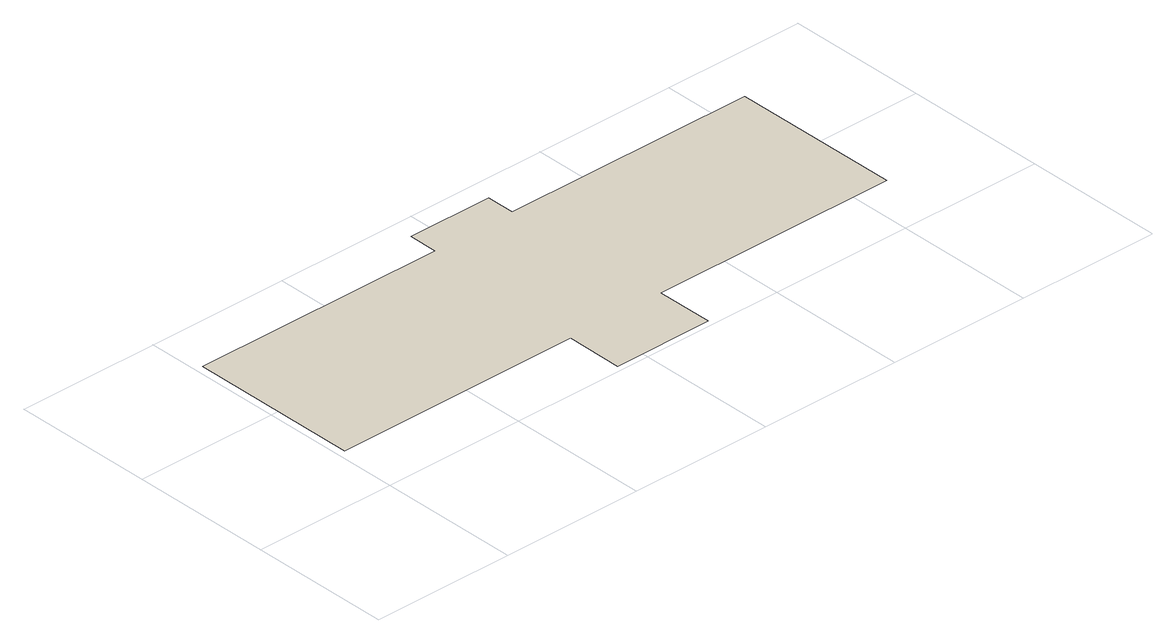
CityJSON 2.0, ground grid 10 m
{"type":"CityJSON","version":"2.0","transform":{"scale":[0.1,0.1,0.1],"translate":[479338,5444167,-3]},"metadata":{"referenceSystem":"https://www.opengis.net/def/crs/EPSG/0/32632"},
"CityObjects":{
"building1":{"type":"Building","attributes":{"name":"Buerogebaeude","description":"No real Building","class":"1030","function":"1120","usage":"1120","measuredHeight":15.35,"storeysAboveGround":4,"storeysBelowGround":1,"storeyHeightsAboveGround":3,"storeyHeightsBelowGround":3},"geometry":[{"type":"MultiSurface","lod":"0","boundaries":[[[0,1,2,3,4,5,6,7,8,9,10,11]]]}]}
},
"vertices":[
[186,184,0],[246,184,0],[246,164,0],[426,164,0],[426,44,0],[251,44,0],[251,4,0],[181,4,0],[181,44,0],[6,44,0],[6,164,0],[186,164,0]
]}
